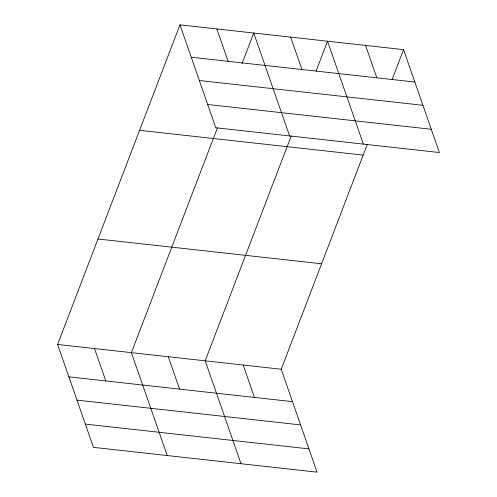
<?xml version="1.0" encoding="UTF-8"?>
<svg xmlns="http://www.w3.org/2000/svg" width="497" height="497" viewBox="0 0 497 497"><rect width="100%" height="100%" fill="white"/><g stroke="black" fill="none" stroke-linecap="round" stroke-linejoin="round"><path stroke-width="0.75" d="M367.271 144.416L281.209 369.246L317.043 472.15L93.448 447.368L57.615 344.464L179.957 24.85L403.552 49.632L439.385 152.536L215.791 127.754L179.957 24.85M217.462 127.81L131.401 352.646L167.234 455.544M242.014 63.672L253.743 33.026L289.577 135.929M291.248 135.992L205.186 360.822L241.02 463.726M316.073 71.139L327.529 41.208L363.363 144.111M392.096 79.563L403.552 49.632M191.239 57.242L414.833 82.024M199.34 80.514L422.935 105.296M207.69 104.488L431.284 129.27M139.582 130.326L363.177 155.107M97.99 238.995L321.584 263.777M57.615 344.464L281.209 369.246M68.897 376.863L292.491 401.644M76.998 400.128L300.592 424.91M85.347 424.103L308.941 448.884M365.537 45.42L376.819 77.812M290.633 37.12L301.915 69.512M216.847 28.938L228.129 61.336M243.201 365.034L254.476 397.432M168.297 356.734L179.572 389.126M94.505 348.552L105.786 380.951"/></g></svg>
